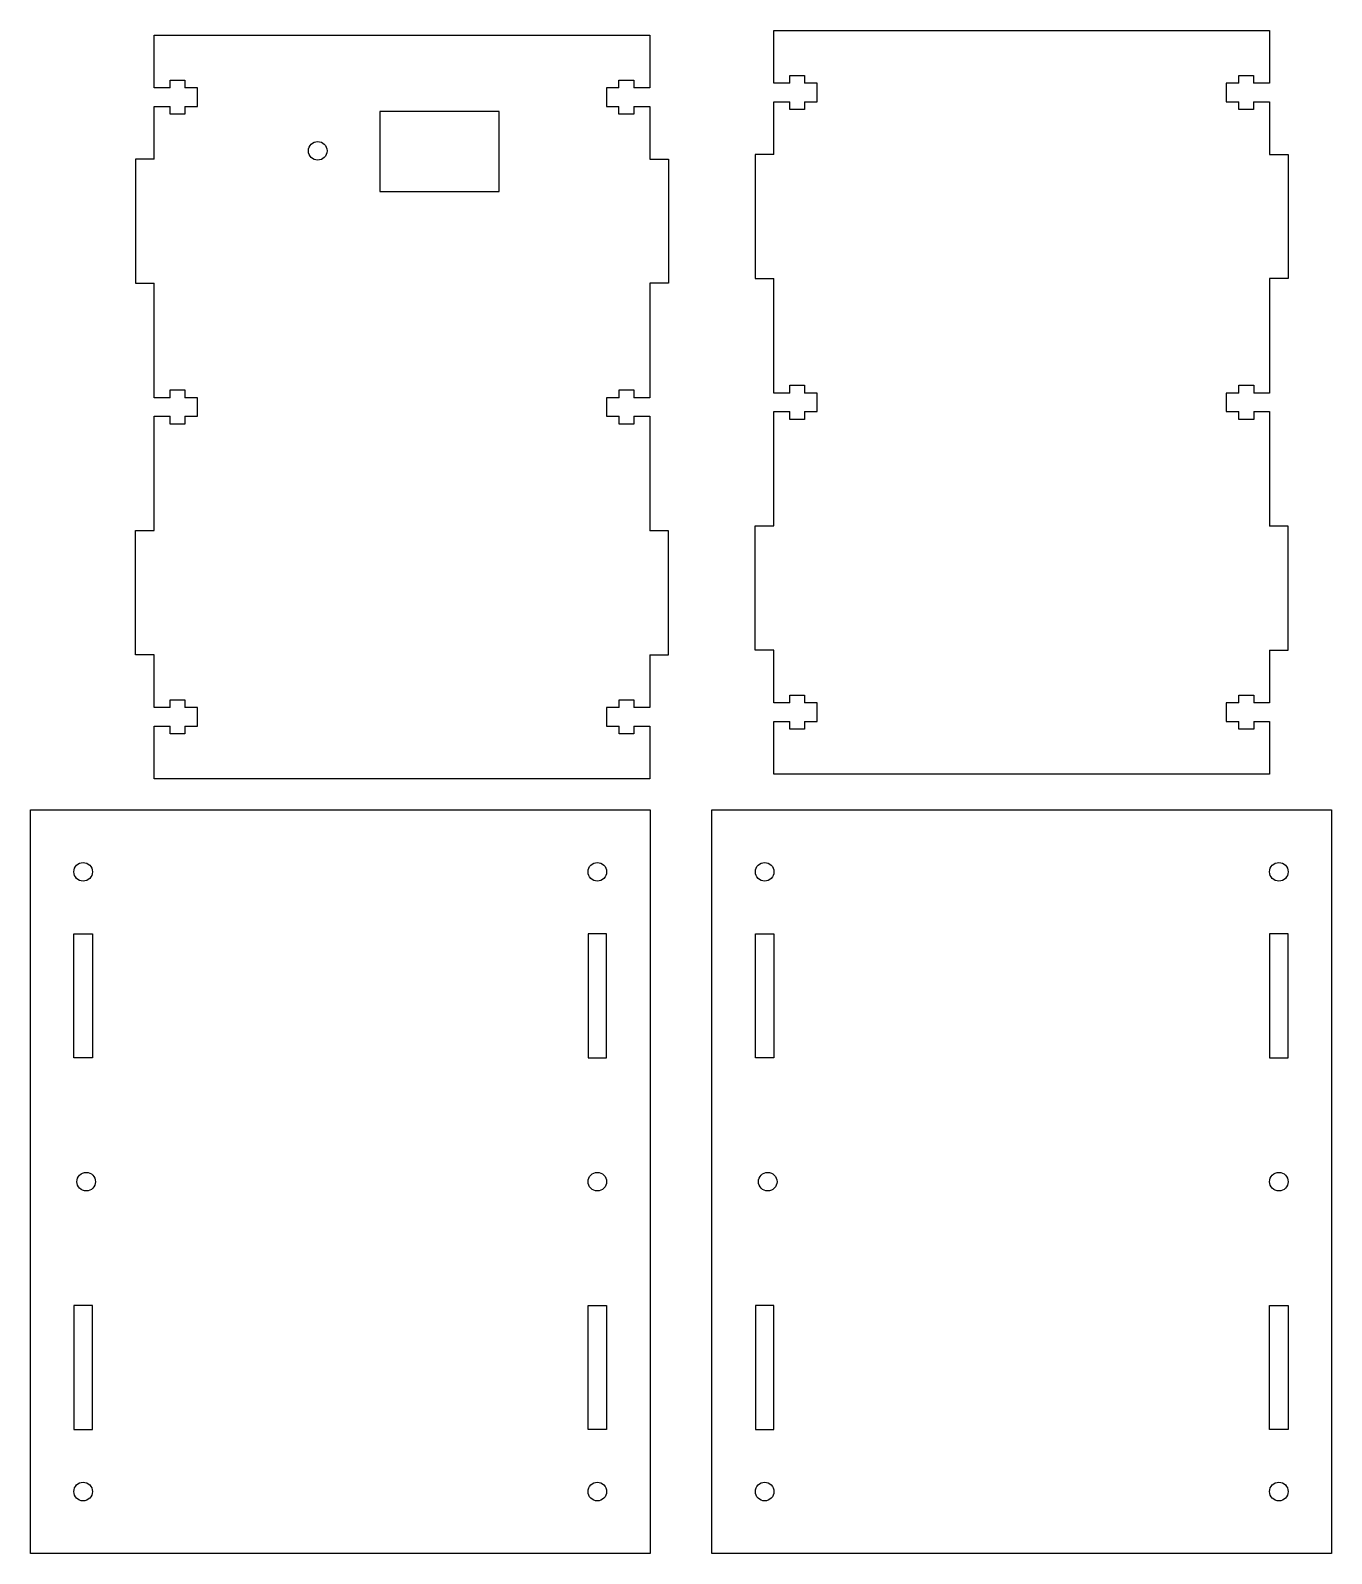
# Model space of a CAD drawing. Header units: millimetres. Extents: x -20 to 190, y -270 to -24.
import ezdxf

# ---------------------------------------------------------------- set-up
doc = ezdxf.new("R2010")
doc.units = ezdxf.units.MM

msp = doc.modelspace()

# ---------------------------------------------------------------- linework, layer by layer
for points in [[(99.99, -32.75), (99.99, -24.25), (179.99, -24.25), (179.99, -32.75)], [(-0.04, -33.5), (-0.04, -25), (79.96, -25), (79.96, -33.5)], [(102.56, -32.75), (102.56, -31.5), (104.96, -31.5), (104.96, -32.75)], [(175.01, -32.75), (175.01, -31.5), (177.41, -31.5), (177.41, -32.75)], [(2.53, -33.5), (-0.04, -33.5)], [(2.53, -33.5), (2.53, -32.25), (4.93, -32.25), (4.93, -33.5)], [(4.93, -36.5), (6.96, -36.5), (6.96, -33.5), (4.93, -33.5)], [(74.98, -33.5), (72.96, -33.5), (72.96, -36.5), (74.98, -36.5)], [(74.98, -33.5), (74.98, -32.25), (77.38, -32.25), (77.38, -33.5)], [(79.96, -33.5), (77.38, -33.5)], [(102.56, -32.75), (99.99, -32.75)], [(104.96, -35.75), (106.99, -35.75), (106.99, -32.75), (104.96, -32.75)], [(175.01, -32.75), (172.99, -32.75), (172.99, -35.75), (175.01, -35.75)], [(179.99, -32.75), (177.41, -32.75)], [(-0.04, -36.5), (2.53, -36.5)], [(-0.04, -45), (-0.04, -36.5)], [(4.93, -36.5), (4.93, -37.75), (2.53, -37.75), (2.53, -36.5)], [(77.38, -36.5), (77.38, -37.75), (74.98, -37.75), (74.98, -36.5)], [(77.38, -36.5), (79.96, -36.5)], [(79.96, -36.5), (79.96, -45)], [(99.99, -35.75), (102.56, -35.75)], [(99.99, -44.25), (99.99, -35.75)], [(104.96, -35.75), (104.96, -37), (102.56, -37), (102.56, -35.75)], [(177.41, -35.75), (177.41, -37), (175.01, -37), (175.01, -35.75)], [(177.41, -35.75), (179.99, -35.75)], [(179.99, -35.75), (179.99, -44.25)], [(-0.04, -45), (-3.04, -45), (-3.04, -65), (-0.04, -65)], [(79.96, -45), (82.97, -45), (82.97, -65), (79.96, -65)], [(99.99, -44.25), (96.99, -44.25), (96.99, -64.25), (99.99, -64.25)], [(179.99, -44.25), (183, -44.25), (183, -64.25), (179.99, -64.25)], [(-0.04, -83.5), (-0.04, -65)], [(79.96, -65), (79.96, -83.5)], [(99.99, -82.75), (99.99, -64.25)], [(179.99, -64.25), (179.99, -82.75)], [(2.53, -83.5), (-0.04, -83.5)], [(2.53, -83.5), (2.53, -82.25), (4.93, -82.25), (4.93, -83.5)], [(4.93, -86.5), (6.96, -86.5), (6.96, -83.5), (4.93, -83.5)], [(75.01, -83.5), (72.98, -83.5), (72.98, -86.5), (75.01, -86.5)], [(75.01, -83.5), (75.01, -82.25), (77.41, -82.25), (77.41, -83.5)], [(79.98, -83.5), (77.41, -83.5)], [(102.56, -82.75), (99.99, -82.75)], [(102.56, -82.75), (102.56, -81.5), (104.96, -81.5), (104.96, -82.75)], [(104.96, -85.75), (106.99, -85.75), (106.99, -82.75), (104.96, -82.75)], [(175.04, -82.75), (173.01, -82.75), (173.01, -85.75), (175.04, -85.75)], [(175.04, -82.75), (175.04, -81.5), (177.44, -81.5), (177.44, -82.75)], [(180.01, -82.75), (177.44, -82.75)], [(99.99, -85.75), (102.56, -85.75)], [(99.99, -104.17), (99.99, -85.75)], [(104.96, -85.75), (104.96, -87), (102.56, -87), (102.56, -85.75)], [(177.44, -85.75), (177.44, -87), (175.04, -87), (175.04, -85.75)], [(177.44, -85.75), (180.01, -85.75)], [(179.99, -85.75), (179.99, -104.25)], [(-0.04, -86.5), (2.53, -86.5)], [(-0.04, -104.92), (-0.04, -86.5)], [(4.93, -86.5), (4.93, -87.75), (2.53, -87.75), (2.53, -86.5)], [(77.41, -86.5), (77.41, -87.75), (75.01, -87.75), (75.01, -86.5)], [(77.41, -86.5), (79.98, -86.5)], [(79.96, -86.5), (79.96, -105)], [(-0.04, -125), (-3.04, -125), (-3.04, -104.92), (-0.04, -104.92)], [(79.96, -125), (82.96, -125), (82.96, -105), (79.96, -105)], [(99.99, -124.25), (96.99, -124.25), (96.99, -104.17), (99.99, -104.17)], [(179.99, -124.25), (182.99, -124.25), (182.99, -104.25), (179.99, -104.25)], [(-0.04, -133.5), (-0.04, -125)], [(79.96, -125), (79.96, -133.5)], [(99.99, -132.75), (99.99, -124.25)], [(179.99, -124.25), (179.99, -132.75)], [(2.53, -133.5), (2.53, -132.25), (4.93, -132.25), (4.93, -133.5)], [(75.01, -133.5), (75.01, -132.25), (77.41, -132.25), (77.41, -133.5)], [(102.56, -132.75), (102.56, -131.5), (104.96, -131.5), (104.96, -132.75)], [(175.04, -132.75), (175.04, -131.5), (177.44, -131.5), (177.44, -132.75)], [(2.53, -133.5), (-0.04, -133.5)], [(4.93, -136.5), (6.96, -136.5), (6.96, -133.5), (4.93, -133.5)], [(75.01, -133.5), (72.98, -133.5), (72.98, -136.5), (75.01, -136.5)], [(79.98, -133.5), (77.41, -133.5)], [(102.56, -132.75), (99.99, -132.75)], [(104.96, -135.75), (106.99, -135.75), (106.99, -132.75), (104.96, -132.75)], [(175.04, -132.75), (173.01, -132.75), (173.01, -135.75), (175.04, -135.75)], [(180.01, -132.75), (177.44, -132.75)], [(-0.04, -136.5), (2.53, -136.5)], [(79.96, -136.5), (79.96, -145), (-0.04, -145), (-0.04, -136.5)], [(4.93, -136.5), (4.93, -137.75), (2.53, -137.75), (2.53, -136.5)], [(77.41, -136.5), (77.41, -137.75), (75.01, -137.75), (75.01, -136.5)], [(77.41, -136.5), (79.98, -136.5)], [(99.99, -135.75), (102.56, -135.75)], [(179.99, -135.75), (179.99, -144.25), (99.99, -144.25), (99.99, -135.75)], [(104.96, -135.75), (104.96, -137), (102.56, -137), (102.56, -135.75)], [(177.44, -135.75), (177.44, -137), (175.04, -137), (175.04, -135.75)], [(177.44, -135.75), (180.01, -135.75)]]:
    msp.add_lwpolyline(points)
for points in [[(36.37, -50.22), (55.67, -50.22), (55.67, -37.32), (36.37, -37.32)], [(-20, -150), (80, -150), (80, -270), (-20, -270)], [(90, -150), (190, -150), (190, -270), (90, -270)], [(-13, -170), (-10, -170), (-10, -190), (-13, -190)], [(73, -170), (70, -170), (70, -190), (73, -190)], [(97, -170), (100, -170), (100, -190), (97, -190)], [(183, -170), (180, -170), (180, -190), (183, -190)], [(-13, -250), (-10, -250), (-10, -230), (-13, -230)], [(73, -250), (70, -250), (70, -230), (73, -230)], [(97, -250), (100, -250), (100, -230), (97, -230)], [(183, -250), (180, -250), (180, -230), (183, -230)]]:
    msp.add_lwpolyline(points, close=True)
for centre in [(26.37, -43.67), (-11.5, -160), (71.5, -160), (98.5, -160), (181.5, -160), (-11, -210), (71.5, -210), (99, -210), (181.5, -210), (-11.5, -260), (71.5, -260), (98.5, -260), (181.5, -260)]:
    msp.add_circle(centre, 1.5)

doc.saveas('drawing.dxf')
